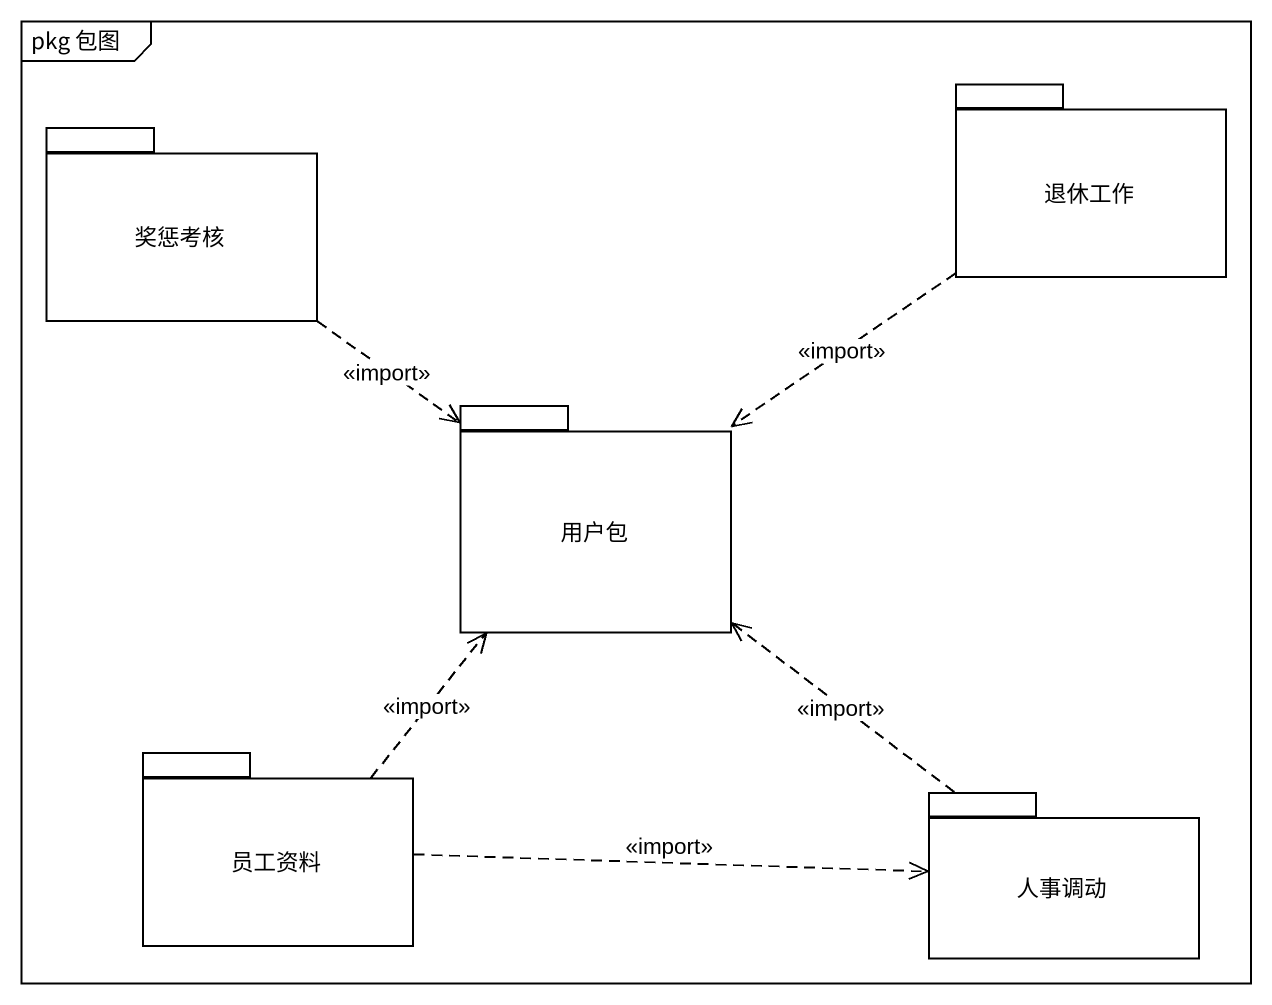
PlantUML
@startuml
mainframe pkg 包图
package 奖惩考核 {
}
package 退休工作 {
}
package 用户包 {
}
package 员工资料 {
}
package 人事调动 {
}
奖惩考核 ..> 用户包 : <<import>>
退休工作 ..> 用户包 : <<import>>
员工资料 .up.> 用户包 : <<import>>
员工资料 .right.> 人事调动 : <<import>>
人事调动 .up.> 用户包 : <<import>>
@enduml
